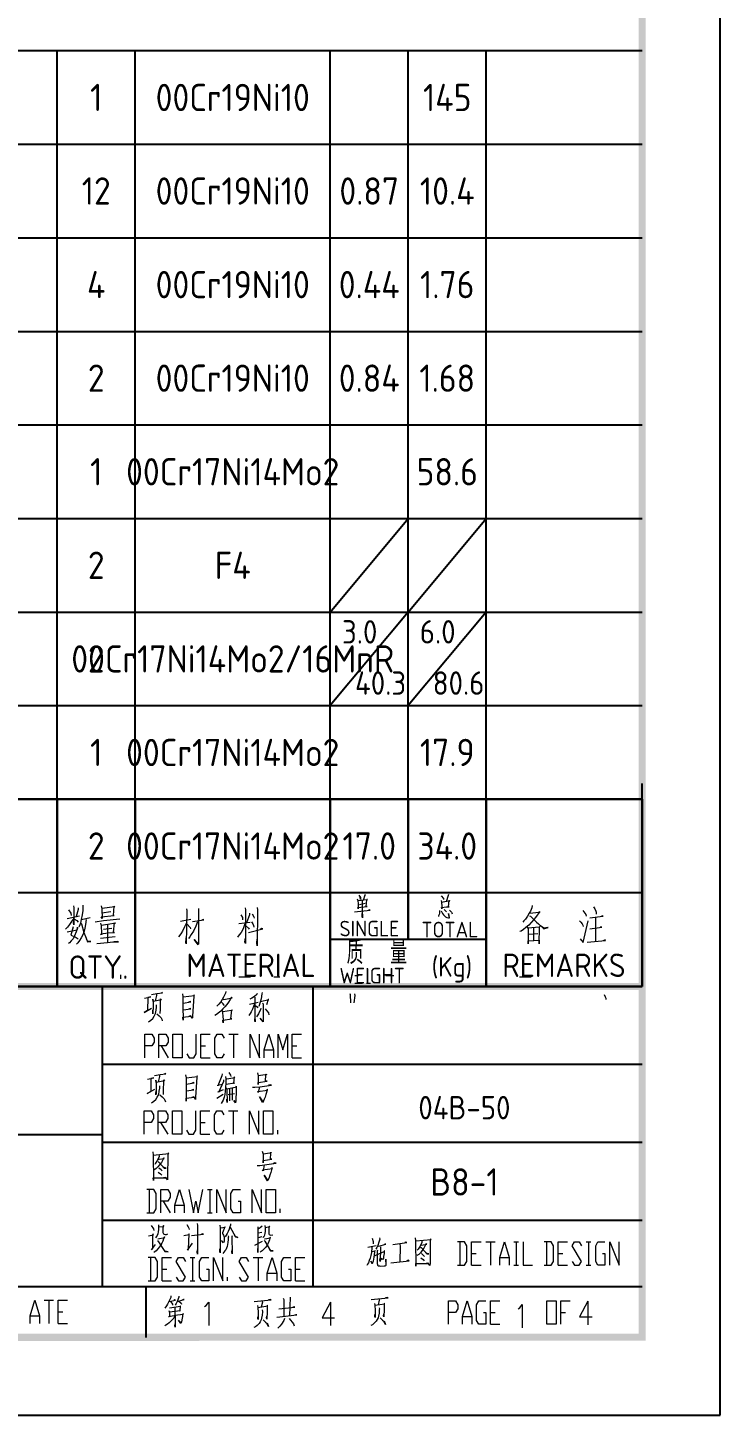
# Model space of a CAD drawing. Extents: x 3752 to 5058, y 2005 to 3221.
# Drawn here: x 4504.2 to 4592.9, y 2627.3 to 2805.3 of the extents above; entities that cross this region are included whole.
import ezdxf
from ezdxf.enums import TextEntityAlignment as Align

# ---------------------------------------------------------------- set-up
doc = ezdxf.new("R2010")
doc.units = 0
doc.layers.get('0').update_dxf_attribs({"linetype": 'CONTINUOUS'})
for name, color, linetype in [('1', 7, 'CONTINUOUS'), ('2', 1, 'CONTINUOUS'), ('6', 1, 'CONTINUOUS'), ('DRA_DWG', 1, 'CONTINUOUS')]:
    doc.layers.add(name, color=color, linetype=linetype)
doc.styles.add('ACISOTS', font='isocp.shx', dxfattribs={"height": 1, "bigfont": 'gbcbig.shx'})

msp = doc.modelspace()

# ---------------------------------------------------------------- linework, layer by layer
for p, q in [((4582.948, 2672.326), (4513.758, 2672.326)), ((4582.948, 2662.326), (4513.758, 2662.326)), ((4582.948, 2652.326), (4513.758, 2652.326)), ((4582.948, 2643.826), (4402.948, 2643.826))]:
    msp.add_line(p, q)
at = {"color": 7, "lineweight": 0}
for points in [[(4546.616, 2694.061), (4546.828, 2693.725), (4546.846, 2693.495), (4546.793, 2693.778)], [(4547.341, 2694.132), (4547.447, 2694.008), (4547.394, 2694.034), (4547.164, 2693.371)], [(4557.184, 2693.964), (4557.45, 2693.61), (4557.467, 2693.486)], [(4558.104, 2694.123), (4558.087, 2694.008), (4557.804, 2693.203)], [(4509.408, 2692.159), (4509.674, 2691.726), (4509.735, 2691.452)], [(4510.027, 2692.672), (4510.089, 2692.398), (4510.089, 2690.231), (4510.027, 2690.505), (4510.089, 2690.744)], [(4510.62, 2692.398), (4510.62, 2692.204), (4510.381, 2691.293)], [(4511.239, 2692.752), (4511.239, 2692.513), (4511.212, 2692.089), (4511.124, 2691.531), (4511.036, 2690.939), (4510.912, 2690.47), (4510.77, 2690.037), (4510.735, 2689.922)], [(4513.574, 2692.672), (4513.662, 2692.283), (4513.689, 2691.063), (4513.6, 2691.257), (4515.254, 2691.452), (4515.166, 2691.452), (4515.254, 2692.637), (4515.343, 2692.557), (4513.662, 2692.319)], [(4524.514, 2692.283), (4524.549, 2692.089), (4524.488, 2687.79), (4524.426, 2688.029), (4524.514, 2688.781)], [(4526.053, 2692.319), (4526.079, 2692.124), (4526.079, 2687.994), (4526.053, 2687.755), (4526.026, 2687.675), (4525.522, 2688.348), (4526.026, 2687.755)], [(4532.04, 2692.398), (4532.102, 2692.168), (4532.067, 2687.835), (4532.014, 2688.073), (4532.067, 2688.542)], [(4533.579, 2692.442), (4533.632, 2692.168), (4533.579, 2687.56), (4533.517, 2687.914), (4533.579, 2688.383)], [(4546.403, 2693.566), (4546.474, 2693.353), (4546.527, 2692.946), (4546.527, 2692.548), (4546.545, 2692.283), (4546.492, 2692.451), (4547.695, 2692.575), (4547.571, 2692.593), (4547.659, 2693.424), (4547.712, 2693.468), (4547.659, 2693.495), (4547.642, 2693.442), (4546.51, 2693.3)], [(4546.704, 2692.858), (4547.429, 2693)], [(4547.04, 2693.327), (4547.058, 2691.982), (4547.076, 2691.319), (4547.076, 2691.133), (4547.04, 2691.293), (4547.058, 2691.673)], [(4557.149, 2693.344), (4557.202, 2693.132), (4557.238, 2692.593), (4557.255, 2692.283), (4557.22, 2692.469), (4557.839, 2692.548), (4558.175, 2692.566), (4558.104, 2692.566), (4558.193, 2693.371), (4558.263, 2693.3), (4558.069, 2693.256), (4557.202, 2693.115)], [(4557.574, 2692.212), (4557.786, 2692), (4557.821, 2691.956), (4557.839, 2691.885)], [(4568.841, 2692.717), (4568.779, 2692.398), (4568.602, 2692.009), (4568.452, 2691.726), (4568.222, 2691.337), (4567.983, 2690.983), (4567.771, 2690.744), (4567.629, 2690.585)], [(4576.712, 2692.557), (4576.889, 2692.283), (4576.978, 2692.009), (4577.04, 2691.85), (4577.04, 2691.611)], [(4510.063, 2691.098), (4509.797, 2690.665), (4509.532, 2690.276), (4509.267, 2689.957), (4509.001, 2689.683)], [(4509.231, 2691.063), (4510.823, 2691.372)], [(4510.089, 2691.018), (4510.443, 2690.789), (4510.62, 2690.585)], [(4511.655, 2690.939), (4511.566, 2690.276), (4511.478, 2689.798), (4511.389, 2689.409), (4511.265, 2689.055), (4511.036, 2688.577), (4510.823, 2688.224), (4510.593, 2687.914), (4510.416, 2687.755)], [(4511, 2690.435), (4511.062, 2690.355), (4511.354, 2689.25), (4511.566, 2688.737), (4511.77, 2688.188), (4511.832, 2688.065), (4512.274, 2688.109), (4511.832, 2688.144), (4511.681, 2688.383)], [(4511.062, 2690.939), (4512.15, 2691.178)], [(4512.804, 2690.629), (4513.866, 2690.789), (4515.962, 2691.018)], [(4513.512, 2690.435), (4513.6, 2690.116), (4513.627, 2689.17), (4513.627, 2688.975), (4513.538, 2689.09), (4514.458, 2689.214), (4515.281, 2689.25), (4515.166, 2689.285), (4515.307, 2690.505), (4515.431, 2690.435), (4514.423, 2690.276), (4513.6, 2690.152)], [(4513.662, 2691.77), (4514.839, 2691.965)], [(4524.549, 2690.594), (4524.249, 2690.001), (4524.019, 2689.444), (4523.78, 2689.09), (4523.515, 2688.701)], [(4523.753, 2690.709), (4525.08, 2690.948)], [(4525.938, 2690.629), (4525.699, 2690.081), (4525.398, 2689.444), (4525.133, 2689.011), (4524.956, 2688.701), (4524.779, 2688.507)], [(4525.31, 2690.665), (4526.76, 2690.868), (4526.672, 2690.903), (4526.495, 2690.824)], [(4531.244, 2690.391), (4532.686, 2690.594)], [(4531.483, 2691.531), (4531.687, 2691.178), (4531.713, 2691.018), (4531.713, 2690.868)], [(4532.598, 2691.735), (4532.598, 2691.531), (4532.217, 2690.514)], [(4532.863, 2690.629), (4533.04, 2690.355), (4533.128, 2690.161), (4533.164, 2689.957)], [(4532.925, 2691.655), (4533.164, 2691.257), (4533.19, 2691.098)], [(4546.067, 2691.885), (4548.066, 2692.124), (4547.96, 2692.142), (4547.818, 2692.097)], [(4556.972, 2692.097), (4556.972, 2691.903), (4556.954, 2691.717), (4556.901, 2691.549), (4556.848, 2691.39), (4556.831, 2691.319)], [(4557.184, 2692.044), (4557.255, 2691.859), (4557.344, 2691.691), (4557.467, 2691.531), (4557.591, 2691.39), (4557.733, 2691.266), (4557.892, 2691.195), (4558.122, 2691.125), (4558.246, 2691.125), (4558.122, 2691.673), (4558.21, 2691.125), (4558.228, 2691.125)], [(4558.228, 2692.115), (4558.476, 2691.859), (4558.529, 2691.788), (4558.564, 2691.646)], [(4568.487, 2691.726), (4569.725, 2691.85), (4569.69, 2691.85), (4569.814, 2691.929), (4569.248, 2691.178), (4569.044, 2690.939), (4568.753, 2690.585), (4568.717, 2690.55), (4568.399, 2690.196), (4568.045, 2689.878), (4567.744, 2689.648), (4567.417, 2689.444), (4567.24, 2689.365)], [(4568.487, 2691.372), (4568.602, 2691.337), (4569.018, 2690.983), (4569.195, 2690.789), (4569.398, 2690.585), (4569.637, 2690.355), (4570.345, 2689.718), (4570.875, 2689.878), (4570.84, 2689.878), (4570.345, 2689.798), (4569.902, 2690.116), (4569.752, 2689.922), (4568.337, 2689.798), (4568.249, 2689.922), (4568.31, 2689.842), (4568.337, 2687.79), (4568.31, 2688.144), (4568.337, 2688.188), (4568.363, 2688.188), (4569.725, 2688.268), (4569.725, 2687.79), (4569.779, 2689.922)], [(4574.917, 2690.744), (4575.059, 2690.585), (4575.235, 2690.355), (4575.324, 2690.196), (4575.359, 2690.037)], [(4574.97, 2688.427), (4575.359, 2687.994), (4576.005, 2690.744)], [(4575.324, 2692.089), (4575.589, 2691.726), (4575.713, 2691.576), (4575.74, 2691.337)], [(4576.217, 2691.142), (4577.57, 2691.293), (4577.951, 2691.337), (4577.836, 2691.372), (4577.685, 2691.293)], [(4576.951, 2691.178), (4576.951, 2688.144)], [(4509.231, 2689.329), (4510.505, 2689.603), (4510.531, 2689.957), (4510.531, 2689.798), (4510.381, 2689.329), (4510.178, 2688.816), (4509.974, 2688.427), (4509.735, 2688.188), (4509.532, 2687.95), (4509.382, 2687.835)], [(4510.001, 2690.001), (4509.674, 2688.896), (4509.886, 2688.816), (4510.116, 2688.737), (4510.355, 2688.622), (4510.646, 2688.462)], [(4513.485, 2688.542), (4515.369, 2688.737)], [(4513.892, 2689.683), (4514.927, 2689.798)], [(4514.396, 2690.276), (4514.396, 2687.994)], [(4524.576, 2690.355), (4524.992, 2689.878), (4525.018, 2689.727)], [(4532.014, 2690.355), (4531.775, 2689.727), (4531.51, 2689.25), (4531.271, 2688.94), (4531.041, 2688.657)], [(4532.067, 2690.161), (4532.456, 2689.798), (4532.545, 2689.683)], [(4532.483, 2689.25), (4534.287, 2689.727), (4534.163, 2689.763), (4533.96, 2689.648)], [(4568.425, 2689.055), (4569.549, 2689.135)], [(4569.018, 2689.878), (4569.018, 2688.268)], [(4576.217, 2689.718), (4577.482, 2689.878), (4577.774, 2689.922), (4577.685, 2689.957), (4577.57, 2689.922)], [(4513.008, 2687.835), (4514.396, 2687.994), (4515.077, 2688.065), (4515.785, 2688.065), (4515.696, 2688.109), (4515.254, 2688.065)], [(4575.89, 2688.029), (4578.251, 2688.224), (4578.189, 2688.303), (4577.924, 2688.188)], [(4516.114, 2683.327), (4516.114, 2683.83)], [(4531.228, 2683.56), (4532.729, 2683.56)], [(4535.723, 2683.56), (4536.473, 2683.56)], [(4546.095, 2683.735), (4546.591, 2683.735)], [(4550.087, 2683.735), (4551.085, 2683.735)], [(4567.212, 2683.56), (4568.706, 2683.56)], [(4520.027, 2681.305), (4520.728, 2681.436), (4521.46, 2681.529), (4521.414, 2681.56), (4521.298, 2681.529)], [(4529.559, 2681.691), (4529.535, 2681.467), (4529.258, 2680.959), (4529.088, 2680.651), (4528.904, 2680.365), (4528.665, 2680.05), (4528.426, 2679.826)], [(4534.213, 2681.56), (4534.19, 2681.406), (4534.074, 2680.743), (4533.974, 2680.304), (4533.812, 2679.764)], [(4546.095, 2682.737), (4547.093, 2682.737)], [(4547.589, 2682.737), (4548.091, 2682.737)], [(4519.125, 2680.835), (4519.95, 2680.997), (4519.549, 2680.928), (4519.526, 2679.233), (4519.079, 2678.978), (4520.05, 2679.549)], [(4519.649, 2677.815), (4519.95, 2678), (4520.189, 2678.223), (4520.381, 2678.508), (4520.566, 2678.855), (4520.636, 2679.294), (4520.682, 2679.672), (4520.682, 2679.988)], [(4521.16, 2678.855), (4521.16, 2679.133), (4521.183, 2679.202), (4521.206, 2680.743), (4521.298, 2680.62), (4520.235, 2680.427), (4520.189, 2680.712), (4520.235, 2680.458), (4520.235, 2679.641), (4520.212, 2679.04), (4520.189, 2678.824), (4520.189, 2678.978), (4520.212, 2679.325)], [(4520.543, 2680.489), (4520.705, 2681.182), (4520.705, 2681.406)], [(4523.987, 2681.406), (4524.065, 2680.997), (4524.065, 2679.448), (4524.088, 2678.408), (4524.088, 2678), (4524.065, 2678.408), (4525.12, 2678.508), (4525.005, 2678.57), (4524.82, 2678.478)], [(4524.088, 2680.997), (4525.552, 2681.182), (4525.475, 2681.275), (4525.452, 2681.09), (4525.29, 2678.539), (4525.29, 2678.316), (4525.267, 2678.223), (4525.097, 2678.539)], [(4524.088, 2680.204), (4525.097, 2680.365), (4525.005, 2680.396), (4524.789, 2680.304)], [(4529.227, 2680.712), (4529.304, 2680.681), (4530.368, 2680.897), (4530.291, 2680.959), (4530.106, 2680.651), (4529.89, 2680.304), (4529.682, 2680.019), (4529.443, 2679.734), (4529.181, 2679.448), (4528.904, 2679.171), (4528.595, 2678.917), (4528.549, 2678.886), (4528.356, 2678.755), (4528.172, 2678.601)], [(4528.973, 2680.365), (4529.019, 2680.335), (4529.281, 2680.05), (4529.304, 2679.895), (4529.204, 2680.111)], [(4533.265, 2680.173), (4533.126, 2679.764), (4532.964, 2679.418), (4532.818, 2679.071), (4532.679, 2678.886), (4532.51, 2678.632)], [(4532.61, 2680.05), (4533.696, 2680.335)], [(4533.596, 2681.436), (4533.55, 2681.305), (4533.242, 2681.059), (4532.91, 2680.835), (4532.633, 2680.712)], [(4533.265, 2680.959), (4533.288, 2678.478), (4533.319, 2677.784), (4533.265, 2677.907), (4533.288, 2678.192)], [(4533.288, 2679.957), (4533.596, 2679.703), (4533.673, 2679.579)], [(4534.259, 2680.204), (4534.374, 2680.05), (4534.328, 2680.08), (4534.351, 2678.408), (4534.351, 2678), (4534.328, 2677.784), (4533.951, 2678.285), (4534.328, 2677.846)], [(4534.02, 2680.427), (4535.083, 2680.651), (4534.991, 2680.681), (4534.783, 2679.988)], [(4545.455, 2681.413), (4545.486, 2681.29), (4545.54, 2680.219)], [(4546.079, 2681.383), (4546.11, 2681.19), (4545.971, 2680.25)], [(4578.057, 2681.321), (4578.196, 2681.005), (4578.265, 2680.851), (4578.296, 2680.658)], [(4520.705, 2678.824), (4521.013, 2678.57), (4521.252, 2678.316), (4521.344, 2678.162), (4521.414, 2677.938)], [(4524.088, 2679.356), (4525.074, 2679.479), (4524.981, 2679.51), (4524.82, 2679.418)], [(4529.088, 2679.233), (4529.135, 2679.133), (4529.181, 2678.347), (4529.204, 2678.254), (4529.204, 2677.684), (4529.181, 2677.938), (4529.181, 2678.031), (4530.337, 2678.192), (4530.314, 2678.192), (4530.198, 2678.192), (4530.314, 2679.356), (4530.368, 2679.294), (4530.291, 2679.264), (4529.158, 2679.071)], [(4534.051, 2679.549), (4534.02, 2679.387), (4533.766, 2678.824), (4533.504, 2678.447)], [(4534.59, 2679.448), (4535.014, 2678.948), (4535.083, 2678.693)], [(4519.164, 2673.199), (4519.164, 2676.204), (4520.058, 2676.204), (4520.358, 2675.704), (4520.358, 2675.203), (4520.058, 2674.702), (4519.164, 2674.702)], [(4520.959, 2673.199), (4520.959, 2676.204), (4521.861, 2676.204), (4522.161, 2675.704), (4522.161, 2675.203), (4521.861, 2674.702), (4520.959, 2674.702)], [(4522.762, 2673.199), (4522.762, 2676.204), (4523.957, 2676.204), (4523.957, 2673.199), (4522.762, 2673.199), (4522.762, 2673.199)], [(4524.558, 2673.7), (4524.858, 2673.199), (4525.459, 2673.199), (4525.76, 2673.7), (4525.76, 2676.204)], [(4526.353, 2673.199), (4526.353, 2676.204), (4527.555, 2676.204)], [(4529.358, 2673.7), (4529.058, 2673.199), (4528.457, 2673.199), (4528.156, 2673.7), (4528.156, 2675.704), (4528.457, 2676.204), (4529.058, 2676.204), (4529.358, 2675.704)], [(4529.952, 2676.204), (4531.154, 2676.204)], [(4530.553, 2676.204), (4530.553, 2673.199)], [(4532.664, 2673.199), (4532.664, 2676.204), (4533.858, 2673.199), (4533.858, 2676.204)], [(4534.459, 2673.199), (4534.459, 2674.201), (4535.06, 2676.204), (4535.661, 2674.201), (4535.661, 2673.199)], [(4536.255, 2673.199), (4536.255, 2676.204), (4536.856, 2674.201), (4537.457, 2676.204), (4537.457, 2673.199)], [(4538.058, 2673.199), (4538.058, 2676.204), (4539.26, 2676.204)], [(4521.26, 2674.702), (4522.161, 2673.199)], [(4526.353, 2674.702), (4526.954, 2674.702)], [(4538.058, 2674.702), (4538.659, 2674.702)], [(4526.353, 2673.199), (4527.555, 2673.199)], [(4534.459, 2674.201), (4535.661, 2674.201)], [(4538.058, 2673.199), (4539.26, 2673.199)], [(4520.42, 2670.926), (4521.129, 2671.049), (4521.861, 2671.142), (4521.815, 2671.173), (4521.699, 2671.142)], [(4520.944, 2670.102), (4521.106, 2670.795), (4521.106, 2671.019)], [(4524.388, 2671.019), (4524.457, 2670.61), (4524.457, 2669.069), (4524.481, 2668.029), (4524.481, 2667.621), (4524.457, 2668.029), (4525.521, 2668.121), (4525.405, 2668.183), (4525.213, 2668.091)], [(4524.481, 2670.61), (4525.945, 2670.795), (4525.875, 2670.895), (4525.852, 2670.703), (4525.69, 2668.152), (4525.69, 2667.929), (4525.667, 2667.836), (4525.498, 2668.152)], [(4529.088, 2671.142), (4529.065, 2670.895), (4528.541, 2669.601), (4528.518, 2669.693), (4529.088, 2669.793)], [(4529.959, 2671.304), (4530.175, 2670.957), (4530.198, 2670.795)], [(4533.619, 2671.242), (4533.712, 2670.865), (4533.712, 2669.763), (4533.712, 2670.04), (4534.844, 2670.202), (4534.66, 2670.202), (4534.706, 2670.988), (4534.729, 2671.111), (4534.775, 2671.019), (4534.613, 2670.988), (4533.712, 2670.865)], [(4519.526, 2670.448), (4520.35, 2670.61), (4519.95, 2670.549), (4519.927, 2668.846), (4519.48, 2668.591), (4520.443, 2669.162)], [(4520.042, 2667.428), (4520.35, 2667.621), (4520.589, 2667.836), (4520.774, 2668.121), (4520.967, 2668.468), (4521.036, 2668.907), (4521.082, 2669.285), (4521.082, 2669.601)], [(4521.553, 2668.468), (4521.553, 2668.753), (4521.576, 2668.815), (4521.606, 2670.356), (4521.699, 2670.233), (4520.636, 2670.04), (4520.589, 2670.325), (4520.636, 2670.071), (4520.636, 2669.254), (4520.612, 2668.653), (4520.589, 2668.437), (4520.589, 2668.591), (4520.612, 2668.938)], [(4524.481, 2669.824), (4525.498, 2669.978), (4525.405, 2670.009), (4525.19, 2669.917)], [(4524.481, 2668.969), (4525.475, 2669.1), (4525.382, 2669.131), (4525.213, 2669.038)], [(4529.273, 2670.356), (4529.273, 2670.14), (4528.618, 2668.753), (4528.565, 2668.815), (4529.273, 2669.131)], [(4529.535, 2670.795), (4529.582, 2670.487), (4529.582, 2669.917), (4529.535, 2669.416), (4529.489, 2668.907), (4529.443, 2668.499), (4529.343, 2668.152), (4529.204, 2667.775), (4528.965, 2667.305)], [(4529.582, 2669.377), (4529.674, 2669.131), (4529.674, 2669.069), (4529.728, 2667.459), (4529.674, 2667.713), (4529.697, 2667.867)], [(4529.651, 2670.448), (4529.674, 2670.487), (4530.737, 2670.672), (4530.645, 2670.764), (4530.553, 2669.948), (4530.691, 2669.948), (4529.605, 2669.763)], [(4529.697, 2669.192), (4530.953, 2669.447), (4530.861, 2669.508), (4530.884, 2669.347), (4530.884, 2668.561), (4530.861, 2668.091), (4530.838, 2667.713), (4530.784, 2667.397), (4530.576, 2667.713), (4530.761, 2667.49)], [(4530.029, 2669.192), (4530.052, 2667.682)], [(4530.383, 2669.254), (4530.383, 2667.744)], [(4532.98, 2669.416), (4533.288, 2669.416), (4533.904, 2669.478), (4535.415, 2669.693), (4535.245, 2669.724), (4535.014, 2669.662)], [(4533.881, 2669.478), (4533.712, 2668.722), (4533.666, 2668.846), (4534.922, 2669.038), (4534.844, 2669.162), (4534.844, 2669.038), (4534.706, 2668.499), (4534.613, 2668.152), (4534.49, 2667.867), (4534.398, 2667.651), (4534.328, 2667.49), (4534.282, 2667.459), (4533.858, 2668.183), (4534.305, 2667.52)], [(4521.106, 2668.437), (4521.414, 2668.183), (4521.653, 2667.929), (4521.745, 2667.775), (4521.815, 2667.551)], [(4529.227, 2668.499), (4528.426, 2667.967)], [(4529.867, 2668.468), (4530.668, 2668.622)], [(4519.11, 2663.39), (4519.11, 2666.388), (4520.004, 2666.388), (4520.304, 2665.887), (4520.304, 2665.386), (4520.004, 2664.885), (4519.11, 2664.885)], [(4520.905, 2663.39), (4520.905, 2666.388), (4521.807, 2666.388), (4522.107, 2665.887), (4522.107, 2665.386), (4521.807, 2664.885), (4520.905, 2664.885)], [(4522.708, 2663.39), (4522.708, 2666.388), (4523.903, 2666.388), (4523.903, 2663.39), (4522.708, 2663.39), (4522.708, 2663.39)], [(4524.504, 2663.891), (4524.804, 2663.39), (4525.405, 2663.39), (4525.706, 2663.891), (4525.706, 2666.388)], [(4526.307, 2663.39), (4526.307, 2666.388), (4527.501, 2666.388)], [(4529.304, 2663.891), (4529.004, 2663.39), (4528.403, 2663.39), (4528.102, 2663.891), (4528.102, 2665.887), (4528.403, 2666.388), (4529.004, 2666.388), (4529.304, 2665.887)], [(4529.905, 2666.388), (4531.1, 2666.388)], [(4530.499, 2666.388), (4530.499, 2663.39)], [(4532.61, 2663.39), (4532.61, 2666.388), (4533.804, 2663.39), (4533.804, 2666.388)], [(4534.405, 2663.39), (4534.405, 2666.388), (4535.607, 2666.388), (4535.607, 2663.39), (4534.405, 2663.39), (4534.405, 2663.39)], [(4521.206, 2664.885), (4522.107, 2663.39)], [(4526.307, 2664.885), (4526.9, 2664.885)], [(4536.208, 2663.39), (4536.208, 2663.891)], [(4526.307, 2663.39), (4527.501, 2663.39)], [(4520.189, 2661.117), (4520.235, 2660.709), (4520.281, 2657.465), (4520.258, 2657.811), (4521.93, 2657.811), (4521.815, 2657.842), (4521.576, 2657.811)], [(4520.258, 2660.709), (4522.238, 2660.894), (4522.169, 2660.986), (4522.123, 2660.709), (4522.1, 2657.873), (4522.076, 2657.557), (4521.907, 2657.811)], [(4520.921, 2660.2), (4521.013, 2660.169), (4521.676, 2660.262), (4521.606, 2660.362), (4521.298, 2659.761), (4521.059, 2659.445), (4520.844, 2659.191), (4520.636, 2658.975), (4520.397, 2658.813)], [(4521.036, 2660.67), (4521.036, 2660.516), (4520.821, 2660.046), (4520.566, 2659.668), (4520.443, 2659.507)], [(4534.236, 2661.21), (4534.328, 2660.832), (4534.328, 2659.73), (4534.328, 2660.015), (4535.461, 2660.169), (4535.276, 2660.169), (4535.322, 2660.955), (4535.345, 2661.086), (4535.392, 2660.986), (4535.222, 2660.955), (4534.328, 2660.832)], [(4520.874, 2659.853), (4520.944, 2659.853), (4521.676, 2659.037), (4521.93, 2659.037), (4521.676, 2659.098), (4521.553, 2659.16)], [(4520.898, 2658.536), (4521.198, 2658.312), (4521.344, 2658.15)], [(4520.99, 2659.067), (4521.252, 2658.844), (4521.368, 2658.69)], [(4533.596, 2659.383), (4533.904, 2659.383), (4534.513, 2659.445), (4536.031, 2659.668), (4535.862, 2659.699), (4535.623, 2659.638)], [(4534.49, 2659.445), (4534.328, 2658.69), (4534.282, 2658.813), (4535.53, 2659.006), (4535.461, 2659.129), (4535.461, 2659.006), (4535.322, 2658.466), (4535.222, 2658.12), (4535.106, 2657.842), (4535.014, 2657.619), (4534.945, 2657.465), (4534.891, 2657.426), (4534.467, 2658.15), (4534.922, 2657.496)], [(4519.426, 2653.296), (4520.327, 2653.296), (4520.628, 2653.797), (4520.628, 2655.8), (4520.327, 2656.301), (4519.426, 2656.301)], [(4519.726, 2656.301), (4519.726, 2653.296)], [(4521.229, 2653.296), (4521.229, 2656.301), (4522.123, 2656.301), (4522.423, 2655.8), (4522.423, 2655.299), (4522.123, 2654.799), (4521.229, 2654.799)], [(4521.529, 2654.799), (4522.423, 2653.296)], [(4523.024, 2653.296), (4523.024, 2654.298), (4523.625, 2656.301), (4524.226, 2654.298), (4524.226, 2653.296)], [(4524.827, 2656.301), (4525.421, 2653.296), (4525.721, 2654.799), (4526.022, 2653.296), (4526.623, 2656.301)], [(4527.224, 2656.301), (4527.825, 2656.301)], [(4527.524, 2656.301), (4527.524, 2653.296)], [(4528.426, 2653.296), (4528.426, 2656.301), (4529.62, 2653.296), (4529.62, 2656.301)], [(4531.123, 2654.799), (4531.423, 2654.799), (4531.423, 2653.296), (4530.522, 2653.296), (4530.221, 2653.797), (4530.221, 2655.8), (4530.522, 2656.301), (4531.423, 2656.301)], [(4532.926, 2653.296), (4532.926, 2656.301), (4534.128, 2653.296), (4534.128, 2656.301)], [(4534.729, 2653.296), (4534.729, 2656.301), (4535.923, 2656.301), (4535.923, 2653.296), (4534.729, 2653.296), (4534.729, 2653.296)], [(4523.024, 2654.298), (4524.226, 2654.298)], [(4527.224, 2653.296), (4527.825, 2653.296)], [(4536.524, 2653.296), (4536.524, 2653.797)], [(4520.011, 2651.693), (4520.289, 2651.254), (4520.335, 2651.061)], [(4520.928, 2651.755), (4520.951, 2651.478), (4520.951, 2651.162), (4520.905, 2650.877), (4520.836, 2650.591), (4520.743, 2650.406), (4520.643, 2650.245), (4520.528, 2650.091)], [(4520.975, 2651.508), (4521.614, 2651.57), (4521.568, 2651.662), (4521.499, 2651.408), (4521.499, 2651.192), (4521.499, 2651), (4521.499, 2650.784), (4521.522, 2650.684), (4521.568, 2650.591), (4521.66, 2650.561), (4521.776, 2650.53), (4521.946, 2650.53), (4522.038, 2650.561), (4522.107, 2650.622)], [(4524.542, 2651.824), (4524.727, 2651.508), (4524.827, 2651.347), (4524.874, 2651.162)], [(4525.883, 2651.917), (4525.914, 2651.693), (4525.914, 2648.01), (4525.883, 2648.264), (4525.914, 2648.58)], [(4528.788, 2651.724), (4528.834, 2651.377), (4528.834, 2648.164), (4528.788, 2648.388), (4528.811, 2648.673)], [(4528.865, 2651.377), (4529.497, 2651.447), (4529.428, 2651.508), (4529.119, 2650.722), (4529.119, 2650.653), (4529.166, 2650.561), (4529.243, 2650.437), (4529.289, 2650.306), (4529.335, 2650.183), (4529.358, 2649.99), (4529.358, 2649.836), (4529.335, 2649.682), (4529.312, 2649.551), (4529.266, 2649.459), (4529.004, 2649.775)], [(4530.16, 2651.886), (4530.16, 2651.724), (4530.09, 2651.508), (4529.975, 2651.192), (4529.851, 2650.907), (4529.736, 2650.653), (4529.62, 2650.437), (4529.474, 2650.214)], [(4530.113, 2651.478), (4530.822, 2650.214), (4531.107, 2650.152), (4530.822, 2650.275), (4530.653, 2650.499)], [(4533.65, 2651.508), (4533.681, 2651.223), (4533.681, 2648.234), (4533.681, 2648.48), (4533.681, 2648.734)], [(4534.22, 2651.601), (4533.981, 2651.377), (4533.704, 2651.223)], [(4534.575, 2651.662), (4534.621, 2651.377), (4534.598, 2650.938), (4534.575, 2650.653), (4534.529, 2650.468), (4534.482, 2650.306), (4534.413, 2650.214), (4534.336, 2650.091)], [(4534.621, 2651.408), (4535.214, 2651.539), (4535.168, 2651.57), (4535.091, 2651.377), (4535.068, 2651.131), (4535.068, 2650.784), (4535.091, 2650.622), (4535.114, 2650.53), (4535.191, 2650.499), (4535.284, 2650.437), (4535.569, 2650.499)], [(4519.657, 2650.376), (4520.289, 2650.499), (4520.196, 2650.622), (4520.173, 2650.376), (4520.15, 2648.704), (4520.035, 2648.58), (4520.528, 2649.235)], [(4520.836, 2649.99), (4521.753, 2650.152), (4521.684, 2650.245), (4521.591, 2649.99), (4521.475, 2649.682), (4521.352, 2649.428), (4521.237, 2649.204), (4521.044, 2648.927), (4520.836, 2648.673), (4520.62, 2648.449), (4520.458, 2648.295), (4520.312, 2648.203)], [(4520.813, 2649.713), (4520.859, 2649.713), (4521.73, 2648.326), (4522.177, 2648.295), (4521.73, 2648.388), (4521.614, 2648.511)], [(4524.188, 2650.406), (4524.85, 2650.53), (4524.804, 2650.591), (4524.75, 2648.642), (4524.658, 2648.511), (4525.297, 2649.397)], [(4525.159, 2650.406), (4526.692, 2650.561), (4526.592, 2650.591), (4526.407, 2650.53)], [(4529.851, 2650.376), (4529.898, 2650.183), (4529.851, 2650.121), (4529.851, 2649.867), (4529.828, 2649.49), (4529.782, 2649.235), (4529.736, 2648.989), (4529.666, 2648.765), (4529.543, 2648.58), (4529.428, 2648.418), (4529.312, 2648.264), (4529.166, 2648.103)], [(4530.321, 2650.406), (4530.375, 2650.306), (4530.352, 2650.275), (4530.375, 2648.041), (4530.352, 2648.295), (4530.375, 2648.58)], [(4533.273, 2649.143), (4534.243, 2649.651)], [(4533.704, 2650.722), (4534.197, 2650.846)], [(4534.197, 2650.245), (4533.704, 2650.091)], [(4534.529, 2649.99), (4534.552, 2649.99), (4535.307, 2650.091), (4535.261, 2650.183), (4535.145, 2649.836), (4535.068, 2649.613), (4534.999, 2649.428), (4534.906, 2649.235), (4534.791, 2649.05), (4534.644, 2648.858), (4534.529, 2648.734), (4534.382, 2648.611), (4534.22, 2648.449), (4534.105, 2648.357), (4533.981, 2648.264)], [(4534.482, 2649.744), (4534.552, 2649.651), (4535.284, 2648.449), (4535.638, 2648.449), (4535.307, 2648.48), (4535.191, 2648.611)], [(4548.314, 2650.052), (4548.452, 2649.644), (4548.452, 2649.482), (4548.452, 2649.328)], [(4549.277, 2650.114), (4549.3, 2649.929), (4549.184, 2649.551), (4549.046, 2649.104), (4548.922, 2648.858), (4548.807, 2648.634)], [(4550.957, 2649.235), (4552.752, 2649.52), (4552.66, 2649.551), (4552.513, 2649.482)], [(4553.839, 2650.114), (4553.885, 2649.705), (4553.931, 2646.461), (4553.908, 2646.808), (4555.58, 2646.808), (4555.464, 2646.839), (4555.226, 2646.808)], [(4553.908, 2649.705), (4555.888, 2649.898), (4555.819, 2649.99), (4555.773, 2649.705), (4555.75, 2646.87), (4555.726, 2646.554), (4555.557, 2646.808)], [(4554.686, 2649.674), (4554.686, 2649.52), (4554.47, 2649.043), (4554.216, 2648.665), (4554.093, 2648.511)], [(4559.279, 2646.577), (4560.18, 2646.577), (4560.473, 2647.078), (4560.473, 2649.073), (4560.18, 2649.574), (4559.279, 2649.574)], [(4559.579, 2649.574), (4559.579, 2646.577)], [(4561.074, 2646.577), (4561.074, 2649.574), (4562.276, 2649.574)], [(4562.877, 2649.574), (4564.071, 2649.574)], [(4563.478, 2649.574), (4563.478, 2646.577)], [(4564.672, 2646.577), (4564.672, 2647.579), (4565.273, 2649.574), (4565.875, 2647.579), (4565.875, 2646.577)], [(4566.476, 2649.574), (4567.077, 2649.574)], [(4566.776, 2649.574), (4566.776, 2646.577)], [(4567.67, 2649.574), (4567.67, 2646.577), (4568.872, 2646.577)], [(4570.375, 2646.577), (4571.276, 2646.577), (4571.577, 2647.078), (4571.577, 2649.073), (4571.276, 2649.574), (4570.375, 2649.574)], [(4570.675, 2649.574), (4570.675, 2646.577)], [(4572.178, 2646.577), (4572.178, 2649.574), (4573.38, 2649.574)], [(4573.973, 2647.078), (4574.274, 2646.577), (4574.875, 2646.577), (4575.175, 2647.078), (4573.973, 2649.073), (4574.274, 2649.574), (4574.875, 2649.574), (4575.175, 2649.073)], [(4575.776, 2649.574), (4576.377, 2649.574)], [(4576.077, 2649.574), (4576.077, 2646.577)], [(4577.872, 2648.079), (4578.172, 2648.079), (4578.172, 2646.577), (4577.271, 2646.577), (4576.978, 2647.078), (4576.978, 2649.073), (4577.271, 2649.574), (4578.172, 2649.574)], [(4578.774, 2646.577), (4578.774, 2649.574), (4579.976, 2646.577), (4579.976, 2649.574)], [(4548.291, 2648.95), (4548.291, 2648.858), (4548.221, 2648.226), (4548.144, 2647.848), (4548.075, 2647.471), (4547.959, 2647.186), (4547.844, 2646.9), (4547.72, 2646.716), (4547.628, 2646.554)], [(4547.767, 2648.919), (4548.83, 2649.135)], [(4548.267, 2648.349), (4548.714, 2648.411), (4548.645, 2648.48), (4548.622, 2648.318), (4548.568, 2647.91), (4548.545, 2647.625), (4548.499, 2647.378), (4548.452, 2647.124), (4548.383, 2646.9), (4548.337, 2646.777), (4548.314, 2646.746), (4548.144, 2647.093), (4548.314, 2646.808)], [(4548.645, 2647.848), (4548.714, 2647.817), (4549.94, 2648.38), (4549.87, 2648.449), (4549.847, 2648.103), (4549.778, 2647.725), (4549.755, 2647.501), (4549.708, 2647.347), (4549.654, 2647.278), (4549.493, 2647.471)], [(4548.953, 2648.542), (4548.999, 2648.411), (4548.976, 2648.349), (4548.953, 2647.278), (4548.953, 2647.031), (4548.976, 2646.808), (4548.999, 2646.685), (4549.023, 2646.585), (4549.115, 2646.523), (4549.254, 2646.492), (4549.4, 2646.461), (4549.87, 2646.492), (4549.986, 2646.523), (4550.086, 2646.554), (4550.132, 2646.585), (4550.086, 2647.378), (4550.086, 2646.585)], [(4549.069, 2649.073), (4549.161, 2649.043), (4550.086, 2649.266), (4550.009, 2649.266), (4549.87, 2649.235)], [(4549.377, 2648.95), (4549.4, 2648.827), (4549.331, 2647.062), (4549.3, 2647.216), (4549.331, 2647.471)], [(4551.851, 2649.266), (4551.897, 2649.012), (4551.874, 2647.031)], [(4554.571, 2649.204), (4554.663, 2649.174), (4555.326, 2649.266), (4555.256, 2649.359), (4554.948, 2648.757), (4554.709, 2648.449), (4554.501, 2648.195), (4554.285, 2647.972), (4554.047, 2647.817)], [(4554.524, 2648.858), (4554.594, 2648.858), (4555.326, 2648.033), (4555.58, 2648.033), (4555.326, 2648.103), (4555.202, 2648.164)], [(4554.64, 2648.072), (4554.902, 2647.848), (4555.017, 2647.686)], [(4561.074, 2648.079), (4561.675, 2648.079)], [(4572.178, 2648.079), (4572.779, 2648.079)], [(4519.588, 2644.573), (4520.489, 2644.573), (4520.79, 2645.074), (4520.79, 2647.07), (4520.489, 2647.571), (4519.588, 2647.571)], [(4519.888, 2647.571), (4519.888, 2644.573)], [(4521.391, 2644.573), (4521.391, 2647.571), (4522.585, 2647.571)], [(4521.391, 2646.076), (4521.984, 2646.076)], [(4523.186, 2645.074), (4523.487, 2644.573), (4524.088, 2644.573), (4524.388, 2645.074), (4523.186, 2647.07), (4523.487, 2647.571), (4524.088, 2647.571), (4524.388, 2647.07)], [(4524.981, 2647.571), (4525.582, 2647.571)], [(4525.282, 2647.571), (4525.282, 2644.573)], [(4527.085, 2646.076), (4527.386, 2646.076), (4527.386, 2644.573), (4526.484, 2644.573), (4526.184, 2645.074), (4526.184, 2647.07), (4526.484, 2647.571), (4527.386, 2647.571)], [(4527.987, 2644.573), (4527.987, 2647.571), (4529.181, 2644.573), (4529.181, 2647.571)], [(4531.285, 2645.074), (4531.585, 2644.573), (4532.186, 2644.573), (4532.487, 2645.074), (4531.285, 2647.07), (4531.585, 2647.571), (4532.186, 2647.571), (4532.487, 2647.07)], [(4533.088, 2647.571), (4534.29, 2647.571)], [(4533.689, 2647.571), (4533.689, 2644.573)], [(4534.883, 2644.573), (4534.883, 2645.575), (4535.484, 2647.571), (4536.085, 2645.575), (4536.085, 2644.573)], [(4537.588, 2646.076), (4537.888, 2646.076), (4537.888, 2644.573), (4536.987, 2644.573), (4536.686, 2645.074), (4536.686, 2647.07), (4536.987, 2647.571), (4537.888, 2647.571)], [(4538.481, 2644.573), (4538.481, 2647.571), (4539.684, 2647.571)], [(4538.481, 2646.076), (4539.083, 2646.076)], [(4550.695, 2646.9), (4553.06, 2647.155), (4552.983, 2647.216), (4552.775, 2647.124)], [(4554.547, 2647.532), (4554.848, 2647.309), (4554.994, 2647.155)], [(4561.074, 2646.577), (4562.276, 2646.577)], [(4564.672, 2647.579), (4565.875, 2647.579)], [(4566.476, 2646.577), (4567.077, 2646.577)], [(4572.178, 2646.577), (4573.38, 2646.577)], [(4575.776, 2646.577), (4576.377, 2646.577)], [(4521.391, 2644.573), (4522.585, 2644.573)], [(4524.981, 2644.573), (4525.582, 2644.573)], [(4529.782, 2644.573), (4529.782, 2645.074)], [(4534.883, 2645.575), (4536.085, 2645.575)], [(4538.481, 2644.573), (4539.684, 2644.573)], [(4522.523, 2642.647), (4522.5, 2642.454), (4522.261, 2641.923), (4522.1, 2641.607), (4521.953, 2641.383), (4521.745, 2641.098)], [(4523.541, 2642.609), (4523.517, 2642.485), (4523.325, 2641.954), (4523.186, 2641.699), (4523.063, 2641.476)], [(4536.925, 2642.377), (4536.994, 2642.192), (4537.017, 2640.05)], [(4537.819, 2642.478), (4537.726, 2640.112)], [(4548.198, 2642.2), (4550.371, 2642.424), (4550.279, 2642.454), (4550.04, 2642.424)], [(4504.469, 2639.11), (4504.469, 2640.112), (4505.07, 2642.108), (4505.672, 2640.112), (4505.672, 2639.11)], [(4506.265, 2642.108), (4507.467, 2642.108)], [(4506.866, 2642.108), (4506.866, 2639.11)], [(4508.068, 2639.11), (4508.068, 2642.108), (4509.27, 2642.108)], [(4508.068, 2640.613), (4508.669, 2640.613)], [(4522.331, 2641.129), (4523.749, 2641.353), (4523.702, 2641.383), (4523.656, 2640.751), (4523.725, 2640.751), (4522.331, 2640.567), (4522.308, 2640.721), (4522.331, 2640.567), (4522.331, 2640.027), (4522.285, 2639.935), (4522.261, 2639.996), (4523.371, 2640.22), (4524.126, 2640.312), (4524.057, 2640.405), (4523.987, 2640.027), (4523.941, 2639.588), (4523.864, 2639.303), (4523.795, 2639.118), (4523.487, 2639.526), (4523.818, 2639.21)], [(4522.285, 2641.923), (4523.109, 2642.108), (4523.04, 2642.138), (4522.901, 2642.077)], [(4522.5, 2641.884), (4522.708, 2641.576), (4522.731, 2641.445)], [(4523.04, 2641.198), (4523.063, 2638.987), (4523.086, 2638.64), (4523.04, 2638.802), (4523.063, 2639.087)], [(4523.348, 2641.954), (4524.242, 2642.2), (4524.149, 2642.2), (4523.987, 2642.138)], [(4523.517, 2641.984), (4523.818, 2641.73), (4523.864, 2641.576)], [(4526.838, 2641.275), (4527.054, 2641.422), (4527.37, 2641.846), (4527.37, 2638.848)], [(4534.22, 2640.852), (4534.267, 2640.667), (4534.243, 2640.605), (4534.22, 2640.166), (4534.151, 2639.781), (4534.082, 2639.565), (4533.958, 2639.341), (4533.82, 2639.126), (4533.581, 2638.871), (4533.35, 2638.679), (4533.157, 2638.586)], [(4533.203, 2641.923), (4535.376, 2642.146), (4535.284, 2642.177), (4535.045, 2642.146)], [(4533.635, 2641.422), (4533.681, 2641.168), (4533.704, 2640.505), (4533.704, 2640.127), (4533.704, 2639.626), (4533.681, 2639.75), (4533.681, 2639.973)], [(4533.681, 2641.168), (4534.952, 2641.36), (4534.883, 2641.422), (4534.86, 2640.89), (4534.86, 2640.821), (4534.86, 2640.32), (4534.837, 2639.973), (4534.814, 2639.688), (4534.791, 2639.819), (4534.837, 2640.097)], [(4534.197, 2642.023), (4534.243, 2641.83), (4534.082, 2641.229)], [(4536.378, 2640.99), (4538.412, 2641.214), (4538.343, 2641.245), (4538.173, 2641.214)], [(4542.982, 2641.846), (4541.91, 2639.85), (4543.513, 2639.85)], [(4542.982, 2641.846), (4542.982, 2638.848)], [(4549.215, 2641.129), (4549.261, 2640.944), (4549.238, 2640.882), (4549.215, 2640.436), (4549.146, 2640.058), (4549.077, 2639.842), (4548.953, 2639.619), (4548.815, 2639.403), (4548.576, 2639.149), (4548.345, 2638.956), (4548.152, 2638.864)], [(4548.63, 2641.699), (4548.676, 2641.445), (4548.699, 2640.782), (4548.699, 2640.405), (4548.699, 2639.904), (4548.676, 2640.027), (4548.676, 2640.251)], [(4548.676, 2641.445), (4549.947, 2641.638), (4549.878, 2641.699), (4549.855, 2641.16), (4549.855, 2641.098), (4549.855, 2640.597), (4549.832, 2640.251), (4549.809, 2639.966), (4549.785, 2640.089), (4549.832, 2640.374)], [(4549.192, 2642.3), (4549.238, 2642.108), (4549.077, 2641.507)], [(4558.092, 2639.01), (4558.092, 2642.015), (4558.994, 2642.015), (4559.294, 2641.514), (4559.294, 2641.013), (4558.994, 2640.513), (4558.092, 2640.513)], [(4559.895, 2639.01), (4559.895, 2640.012), (4560.488, 2642.015), (4561.089, 2640.012), (4561.089, 2639.01)], [(4562.592, 2640.513), (4562.892, 2640.513), (4562.892, 2639.01), (4561.991, 2639.01), (4561.69, 2639.511), (4561.69, 2641.514), (4561.991, 2642.015), (4562.892, 2642.015)], [(4563.494, 2639.01), (4563.494, 2642.015), (4564.688, 2642.015)], [(4567.03, 2640.983), (4567.246, 2641.121), (4567.57, 2641.553), (4567.57, 2638.555)], [(4570.729, 2639.01), (4570.729, 2642.015), (4571.931, 2642.015), (4571.931, 2639.01), (4570.729, 2639.01), (4570.729, 2639.01)], [(4572.524, 2639.01), (4572.524, 2642.015), (4573.726, 2642.015)], [(4575.976, 2641.961), (4574.905, 2639.958), (4576.508, 2639.958)], [(4575.976, 2641.961), (4575.976, 2638.956)], [(4504.469, 2640.112), (4505.672, 2640.112)], [(4508.068, 2639.11), (4509.27, 2639.11)], [(4523.04, 2640.158), (4522.878, 2639.811), (4522.616, 2639.495), (4522.308, 2639.21), (4522.076, 2639.025), (4521.884, 2638.894), (4521.722, 2638.833)], [(4534.336, 2639.565), (4534.667, 2639.28), (4534.86, 2639.095), (4534.952, 2638.964), (4535.022, 2638.71), (4534.883, 2639.025)], [(4536.1, 2639.919), (4538.674, 2640.204), (4538.551, 2640.235), (4538.412, 2640.174)], [(4537.064, 2639.734), (4536.994, 2639.511), (4536.709, 2639.041), (4536.478, 2638.787), (4536.216, 2638.509)], [(4537.68, 2639.734), (4538.22, 2639.072), (4538.343, 2638.817)], [(4549.331, 2639.842), (4549.662, 2639.557), (4549.855, 2639.364), (4549.947, 2639.241), (4550.017, 2638.987), (4549.878, 2639.303)], [(4559.895, 2640.012), (4561.089, 2640.012)], [(4563.494, 2640.513), (4564.087, 2640.513)], [(4563.494, 2639.01), (4564.688, 2639.01)], [(4572.524, 2640.513), (4573.125, 2640.513)]]:
    msp.add_lwpolyline(points, dxfattribs=at)
at = {"layer": '1'}
for p, q in [((4592.948, 2627.347), (4592.948, 3221.347)), ((4402.948, 2802.347), (4582.948, 2802.347)), ((4402.948, 2790.347), (4582.948, 2790.347)), ((4402.948, 2778.347), (4582.948, 2778.347)), ((4402.948, 2766.347), (4582.948, 2766.347)), ((4402.948, 2754.347), (4582.948, 2754.347)), ((4402.948, 2742.347), (4582.948, 2742.347)), ((4542.948, 2730.347), (4552.948, 2742.347)), ((4552.948, 2730.347), (4562.948, 2742.347)), ((4402.948, 2730.347), (4582.948, 2730.347)), ((4552.948, 2730.347), (4542.948, 2718.347)), ((4562.948, 2730.347), (4552.948, 2718.347)), ((4402.948, 2718.347), (4582.948, 2718.347)), ((4582.948, 2682.347), (4582.948, 2708.347)), ((4402.948, 2706.347), (4582.948, 2706.347)), ((4582.948, 2706.347), (4402.948, 2706.347)), ((4582.948, 2706.347), (4582.948, 2682.347)), ((4582.948, 2694.347), (4402.948, 2694.347)), ((3751.948, 2627.347), (4592.948, 2627.347))]:
    msp.add_line(p, q, dxfattribs=at)
at = {"layer": '1', "ltscale": 10}
for p, q in [((4562.948, 2688.347), (4542.948, 2688.347)), ((4582.944, 2682.347), (4402.944, 2682.347)), ((4582.944, 2682.347), (4402.944, 2682.347))]:
    msp.add_line(p, q, dxfattribs=at)
at = {"layer": '1', "color": 1}
for p, q in [((4513.758, 2643.915), (4513.758, 2682.326)), ((4540.758, 2643.826), (4540.758, 2682.326))]:
    msp.add_line(p, q, dxfattribs=at)
at = {"layer": '2'}
for p, q in [((4507.948, 2682.347), (4507.948, 2802.347)), ((4517.948, 2682.347), (4517.948, 2802.347)), ((4542.948, 2682.347), (4542.948, 2802.347)), ((4552.948, 2688.347), (4552.948, 2802.347)), ((4562.948, 2682.347), (4562.948, 2802.347))]:
    msp.add_line(p, q, dxfattribs=at)
at = {"layer": '2', "ltscale": 10}
for p, q in [((4507.948, 2706.347), (4507.948, 2682.347)), ((4517.948, 2706.347), (4517.948, 2682.347)), ((4542.948, 2706.347), (4542.948, 2682.347)), ((4552.948, 2706.347), (4552.948, 2688.347)), ((4562.948, 2706.347), (4562.948, 2682.347)), ((4402.948, 2682.347), (4582.948, 2682.347)), ((4402.948, 2682.347), (4582.948, 2682.347))]:
    msp.add_line(p, q, dxfattribs=at)
at = {"layer": '2', "const_width": 0.9}
for points in [[(4582.948, 2637.347), (4582.948, 3211.347)], [(3776.948, 2637.347), (4582.948, 2637.347)]]:
    msp.add_lwpolyline(points, dxfattribs=at)
at = {"layer": '6', "ltscale": 10}
msp.add_line((4582.948, 2682.326), (4402.948, 2682.326), dxfattribs=at)
at = {"layer": '6', "ltscale": 10, "const_width": 0.9}
msp.add_lwpolyline([(4402.948, 2682.326), (4582.948, 2682.326), (4582.948, 2643.99), (4582.948, 2637.347), (4402.948, 2637.326), (4402.948, 2682.326)], dxfattribs=at)
at = {"layer": 'DRA_DWG'}
for p, q in [((4513.758, 2663.326), (4402.948, 2663.326)), ((4519.322, 2643.826), (4519.322, 2637.326))]:
    msp.add_line(p, q, dxfattribs=at)

# ---------------------------------------------------------------- texts
at = {"style": 'ACISOTS'}
msp.add_text('04B-50', height=3, dxfattribs=at).set_placement((4560.145, 2666.797), align=Align.MIDDLE)
at = {"layer": '1', "style": 'ACISOTS'}
for s, height, p in [('1', 3.5, (4512.948, 2796.347)), ('00Cr19Ni10', 3.5, (4530.448, 2796.347)), ('145', 3.5, (4557.948, 2796.347)), ('12', 3.5, (4512.948, 2784.347)), ('00Cr19Ni10', 3.5, (4530.448, 2784.347)), ('0.87', 3.5, (4547.948, 2784.347)), ('10.4', 3.5, (4557.948, 2784.347)), ('4', 3.5, (4512.948, 2772.347)), ('00Cr19Ni10', 3.5, (4530.448, 2772.347)), ('0.44', 3.5, (4547.948, 2772.347)), ('1.76', 3.5, (4557.948, 2772.347)), ('2', 3.5, (4512.948, 2760.347)), ('00Cr19Ni10', 3.5, (4530.448, 2760.347)), ('0.84', 3.5, (4547.948, 2760.347)), ('1.68', 3.5, (4557.948, 2760.347)), ('1', 3.5, (4512.948, 2748.347)), ('00Cr17Ni14Mo2', 3.5, (4530.448, 2748.347)), ('58.6', 3.5, (4557.948, 2748.347)), ('2', 3.5, (4512.948, 2736.347)), ('F4', 3.5, (4530.448, 2736.347)), ('3.0', 3, (4546.722, 2727.815)), ('6.0', 3, (4556.722, 2727.815)), ('00Cr17Ni14Mo2/16MnR', 3.5, (4530.448, 2724.347)), ('2', 3.5, (4512.948, 2724.347)), ('40.3', 3, (4549.401, 2721.246)), ('80.6', 3, (4559.401, 2721.246)), ('1', 3.5, (4512.948, 2712.347)), ('00Cr17Ni14Mo2', 3.5, (4530.448, 2712.347)), ('17.9', 3.5, (4557.948, 2712.347)), ('2', 3.5, (4512.948, 2700.347)), ('00Cr17Ni14Mo2', 3.5, (4530.448, 2700.347)), ('17.0', 3.5, (4547.948, 2700.347)), ('34.0', 3.5, (4557.948, 2700.347)), ('B8-1', 3.5, (4560.151, 2657.272))]:
    msp.add_text(s, height=height, dxfattribs=at).set_placement(p, align=Align.MIDDLE)
for s, height, p in [('SINGLE', 2, (4544.134, 2688.756)), ('TOTAL', 2, (4554.644, 2688.629)), ('质  量', 3, (4545.049, 2685.198)), ('QTY.', 3, (4509.379, 2683.32)), ('MATERIAL', 3, (4524.507, 2683.551)), ('(Kg)', 2.5, (4555.95, 2683.598)), ('REMARKS', 3, (4565.018, 2683.551)), ('WEIGHT', 2, (4544.134, 2682.728))]:
    msp.add_text(s, height=height, dxfattribs=at).set_placement(p)

doc.saveas('drawing.dxf')
